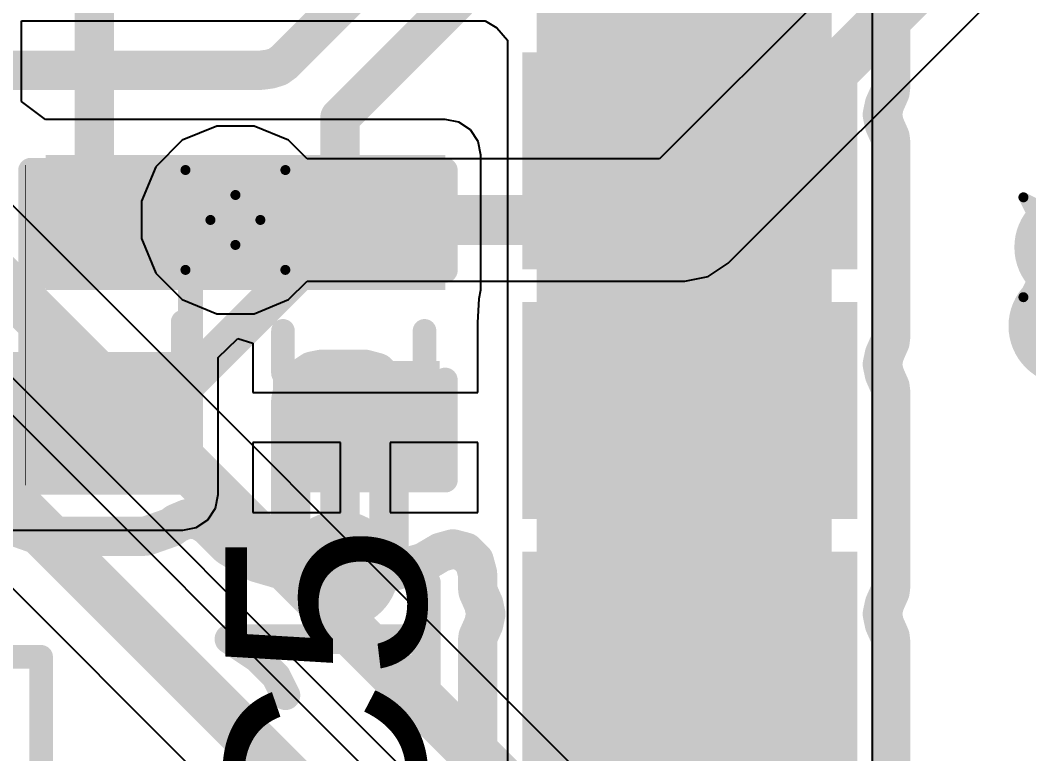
# Model space of a CAD drawing. Header units: inches. Extents: x 0 to 12.4, y -0.6 to 2.2.
# Drawn here: x 1.5709 to 1.7729, y 1.5961 to 1.743 of the extents above; entities that cross this region are included whole.
import ezdxf

# ---------------------------------------------------------------- set-up
doc = ezdxf.new("R2010")
doc.units = ezdxf.units.IN
doc.header["$MEASUREMENT"] = 0
for name, color, linetype in [('Bottom Layer', 5, 'Continuous'), ('Dimension', 6, 'Continuous'), ('Drill Drawing', 1, 'Continuous'), ('Mechanical 4', 56, 'Continuous'), ('Top Layer', 1, 'Continuous'), ('Top Overlay', 2, 'Continuous'), ('Top Paste', 8, 'Continuous'), ('Top Solder', 216, 'Continuous'), ('Via Holes', 16, 'Continuous')]:
    doc.layers.add(name, color=color, linetype=linetype)
doc.styles.add('Arial', font='', dxfattribs={"height": 0.2})
doc.styles.get('Arial').set_extended_font_data('Arial')

# ---------------------------------------------------------------- blocks, each defined once
blk = doc.blocks.new('41_SMD_UFL_M______17')
at = {"layer": 'Top Layer'}
for points in [[(-0.37401575, 0.16732285), (-0.31496065, 0.16732285), (-0.31496065, 0.13188975), (-0.37401575, 0.13188975)], [(-0.37401575, 0.11732285), (-0.31496065, 0.11732285), (-0.31496065, 0.08188975), (-0.37401575, 0.08188975)], [(-0.37401575, 0.06732285), (-0.31496065, 0.06732285), (-0.31496065, 0.03188975), (-0.37401575, 0.03188975)]]:
    blk.add_hatch(color=1, dxfattribs=at).paths.add_polyline_path(points)
at = {"layer": 'Top Paste'}
for points in [[(-0.37401575, 0.16732285), (-0.31496065, 0.16732285), (-0.31496065, 0.13188975), (-0.37401575, 0.13188975)], [(-0.37401575, 0.11732285), (-0.31496065, 0.11732285), (-0.31496065, 0.08188975), (-0.37401575, 0.08188975)], [(-0.37401575, 0.06732285), (-0.31496065, 0.06732285), (-0.31496065, 0.03188975), (-0.37401575, 0.03188975)]]:
    blk.add_hatch(color=8, dxfattribs=at).paths.add_polyline_path(points)
at = {"layer": 'Top Solder'}
for points in [[(-0.37801575, 0.17132285), (-0.31096065, 0.17132285), (-0.31096065, 0.12788975), (-0.37801575, 0.12788975)], [(-0.37801575, 0.12132285), (-0.31096065, 0.12132285), (-0.31096065, 0.07788975), (-0.37801575, 0.07788975)], [(-0.37801575, 0.07132285), (-0.31096065, 0.07132285), (-0.31096065, 0.02788975), (-0.37801575, 0.02788975)]]:
    blk.add_hatch(color=216, dxfattribs=at).paths.add_polyline_path(points)
blk = doc.blocks.new('R___0402_24')
at = {"layer": 'Top Layer'}
for points in [[(-0.0275, -0.0125), (-0.0275, 0.0125), (-0.009500000000000003, 0.0125), (-0.009499999999999996, -0.0125)], [(0.009500000000000003, -0.0125), (0.009499999999999996, 0.0125), (0.0275, 0.0125), (0.0275, -0.0125)]]:
    blk.add_hatch(color=1, dxfattribs=at).paths.add_polyline_path(points)
at = {"layer": 'Top Paste'}
for points in [[(-0.0275, -0.0125), (-0.0275, 0.0125), (-0.009500000000000003, 0.0125), (-0.009499999999999996, -0.0125)], [(0.009500000000000003, -0.0125), (0.009499999999999996, 0.0125), (0.0275, 0.0125), (0.0275, -0.0125)]]:
    blk.add_hatch(color=8, dxfattribs=at).paths.add_polyline_path(points)
at = {"layer": 'Top Solder'}
for points in [[(-0.0296654, -0.0146654), (-0.0296654, 0.0146654), (-0.007334600000000003, 0.0146654), (-0.007334599999999997, -0.0146654)], [(0.007334600000000003, -0.0146654), (0.007334599999999997, 0.0146654), (0.0296654, 0.0146654), (0.0296654, -0.0146654)]]:
    blk.add_hatch(color=216, dxfattribs=at).paths.add_polyline_path(points)
at = {"layer": 'Top Overlay'}
for points in [[(-0.031, -0.016, 0.005, 0.005, 0), (-0.031, 0.016, 0.005, 0.005, 0)], [(0.031, 0.016, 0.005, 0.005, 0), (-0.031, 0.016, 0.005, 0.005, 0)], [(0.031, -0.016, 0.005, 0.005, 0), (0.031, 0.016, 0.005, 0.005, 0)], [(0.031, -0.016, 0.005, 0.005, 0), (-0.031, -0.016, 0.005, 0.005, 0)], [(0.032, -0.017, 0.000127, 0.000127, 0), (-0.032, -0.017, 0.000127, 0.000127, 0)]]:
    blk.add_lwpolyline(points, format="xyseb", dxfattribs=at)
for points in [[(-0.03225, 0.016, 0.0025, 0.0025, 1), (-0.02975, 0.016, 0.0025, 0.0025, 1)], [(-0.03225, 0.016, 0.0025, 0.0025, 1), (-0.02975, 0.016, 0.0025, 0.0025, 1)], [(0.02975, 0.016, 0.0025, 0.0025, 1), (0.03225, 0.016, 0.0025, 0.0025, 1)], [(0.02975, 0.016, 0.0025, 0.0025, 1), (0.03225, 0.016, 0.0025, 0.0025, 1)], [(-0.03225, -0.016, 0.0025, 0.0025, 1), (-0.02975, -0.016, 0.0025, 0.0025, 1)], [(-0.03225, -0.016, 0.0025, 0.0025, 1), (-0.02975, -0.016, 0.0025, 0.0025, 1)], [(0.02975, -0.016, 0.0025, 0.0025, 1), (0.03225, -0.016, 0.0025, 0.0025, 1)], [(0.02975, -0.016, 0.0025, 0.0025, 1), (0.03225, -0.016, 0.0025, 0.0025, 1)], [(-0.0320317, -0.017, 6.35e-05, 6.35e-05, 1), (-0.0319683, -0.017, 6.35e-05, 6.35e-05, 1)], [(0.0319683, -0.017, 6.35e-05, 6.35e-05, 1), (0.0320317, -0.017, 6.35e-05, 6.35e-05, 1)]]:
    blk.add_lwpolyline(points, format="xyseb", close=True, dxfattribs=at)
blk = doc.blocks.new('C___0402_64')
at = {"layer": 'Top Layer'}
for points in [[(-0.0275, -0.0125), (-0.0275, 0.0125), (-0.009499999999999998, 0.0125), (-0.009500000000000001, -0.0125)], [(0.009499999999999998, -0.0125), (0.009500000000000001, 0.0125), (0.0275, 0.0125), (0.0275, -0.0125)]]:
    blk.add_hatch(color=1, dxfattribs=at).paths.add_polyline_path(points)
at = {"layer": 'Top Paste'}
for points in [[(-0.0275, -0.0125), (-0.0275, 0.0125), (-0.009499999999999998, 0.0125), (-0.009500000000000001, -0.0125)], [(0.009499999999999998, -0.0125), (0.009500000000000001, 0.0125), (0.0275, 0.0125), (0.0275, -0.0125)]]:
    blk.add_hatch(color=8, dxfattribs=at).paths.add_polyline_path(points)
at = {"layer": 'Top Solder'}
for points in [[(-0.0298622, -0.0148622), (-0.0298622, 0.0148622), (-0.007137799999999999, 0.0148622), (-0.007137800000000001, -0.0148622)], [(0.007137799999999999, -0.0148622), (0.007137800000000001, 0.0148622), (0.0298622, 0.0148622), (0.0298622, -0.0148622)]]:
    blk.add_hatch(color=216, dxfattribs=at).paths.add_polyline_path(points)
at = {"layer": 'Top Overlay'}
for points in [[(-0.031, 0.016, 0.005, 0.005, 0), (-0.011, 0.016, 0.005, 0.005, 0)], [(-0.031, 0.016, 0.005, 0.005, 0), (-0.031, -0.016, 0.005, 0.005, 0)], [(0.011, 0.016, 0.005, 0.005, 0), (0.031, 0.016, 0.005, 0.005, 0)], [(0.031, 0.016, 0.005, 0.005, 0), (0.031, -0.016, 0.005, 0.005, 0)], [(-0.031, -0.016, 0.005, 0.005, 0), (-0.011, -0.016, 0.005, 0.005, 0)], [(0.011, -0.016, 0.005, 0.005, 0), (0.031, -0.016, 0.005, 0.005, 0)]]:
    blk.add_lwpolyline(points, format="xyseb", dxfattribs=at)
for points in [[(-0.03225, 0.016, 0.0025, 0.0025, 1), (-0.02975, 0.016, 0.0025, 0.0025, 1)], [(-0.03225, 0.016, 0.0025, 0.0025, 1), (-0.02975, 0.016, 0.0025, 0.0025, 1)], [(-0.01225, 0.016, 0.0025, 0.0025, 1), (-0.00975, 0.016, 0.0025, 0.0025, 1)], [(0.00975, 0.016, 0.0025, 0.0025, 1), (0.01225, 0.016, 0.0025, 0.0025, 1)], [(0.02975, 0.016, 0.0025, 0.0025, 1), (0.03225, 0.016, 0.0025, 0.0025, 1)], [(0.02975, 0.016, 0.0025, 0.0025, 1), (0.03225, 0.016, 0.0025, 0.0025, 1)], [(-0.03225, -0.016, 0.0025, 0.0025, 1), (-0.02975, -0.016, 0.0025, 0.0025, 1)], [(-0.03225, -0.016, 0.0025, 0.0025, 1), (-0.02975, -0.016, 0.0025, 0.0025, 1)], [(-0.01225, -0.016, 0.0025, 0.0025, 1), (-0.00975, -0.016, 0.0025, 0.0025, 1)], [(0.00975, -0.016, 0.0025, 0.0025, 1), (0.01225, -0.016, 0.0025, 0.0025, 1)], [(0.02975, -0.016, 0.0025, 0.0025, 1), (0.03225, -0.016, 0.0025, 0.0025, 1)], [(0.02975, -0.016, 0.0025, 0.0025, 1), (0.03225, -0.016, 0.0025, 0.0025, 1)]]:
    blk.add_lwpolyline(points, format="xyseb", close=True, dxfattribs=at)

msp = doc.modelspace()

# ---------------------------------------------------------------- hatches: boundary and pattern name
at = {"layer": 'Bottom Layer'}
h = msp.add_hatch(color=5, dxfattribs=at)
edge = h.paths.add_edge_path()
edge.add_arc((1.614, 1.703), 0.011811, 0, 360)
h = msp.add_hatch(color=5, dxfattribs=at)
edge = h.paths.add_edge_path()
edge.add_arc((1.7817796, 1.6975353), 0.011811, 0, 360)
at = {"layer": 'Dimension'}
for points in [[(1.67430525, 1.76680765), (1.73336035, 1.76680765), (1.73336035, 1.73137455), (1.67430525, 1.73137455)], [(1.67430525, 1.76680765), (1.73336035, 1.76680765), (1.73336035, 1.73137455), (1.67430525, 1.73137455)], [(1.67430525, 1.76680765), (1.73336035, 1.76680765), (1.73336035, 1.73137455), (1.67430525, 1.73137455)], [(1.67430525, 1.71680765), (1.73336035, 1.71680765), (1.73336035, 1.68137455), (1.67430525, 1.68137455)], [(1.67430525, 1.71680765), (1.73336035, 1.71680765), (1.73336035, 1.68137455), (1.67430525, 1.68137455)], [(1.67430525, 1.71680765), (1.73336035, 1.71680765), (1.73336035, 1.68137455), (1.67430525, 1.68137455)], [(1.67430525, 1.66680765), (1.73336035, 1.66680765), (1.73336035, 1.63137455), (1.67430525, 1.63137455)], [(1.67430525, 1.66680765), (1.73336035, 1.66680765), (1.73336035, 1.63137455), (1.67430525, 1.63137455)], [(1.67430525, 1.66680765), (1.73336035, 1.66680765), (1.73336035, 1.63137455), (1.67430525, 1.63137455)], [(1.67430525, 1.61680765), (1.73336035, 1.61680765), (1.73336035, 1.58137455), (1.67430525, 1.58137455)], [(1.67430525, 1.61680765), (1.73336035, 1.61680765), (1.73336035, 1.58137455), (1.67430525, 1.58137455)], [(1.67430525, 1.61680765), (1.73336035, 1.61680765), (1.73336035, 1.58137455), (1.67430525, 1.58137455)]]:
    msp.add_hatch(color=6, dxfattribs=at).paths.add_polyline_path(points)
h = msp.add_hatch(color=6, dxfattribs=at)
edge = h.paths.add_edge_path()
edge.add_arc((1.7806045, 1.6817683), 0.011811, 0, 360)
h = msp.add_hatch(color=6, dxfattribs=at)
edge = h.paths.add_edge_path()
edge.add_arc((1.6349352, 1.6329494), 0.011811, 0, 360)
at = {"layer": 'Top Layer'}
for points in [[(1.576, 1.689), (1.6560078, 1.689), (1.6560078, 1.716), (1.576, 1.716)], [(1.529, 1.648), (1.6034408, 1.648), (1.6034408, 1.676551), (1.529, 1.676551)]]:
    msp.add_hatch(color=1, dxfattribs=at).paths.add_polyline_path(points)
h = msp.add_hatch(color=1, dxfattribs=at)
edge = h.paths.add_edge_path()
edge.add_arc((1.614, 1.703), 0.011811, 0, 360)
h = msp.add_hatch(color=1, dxfattribs=at)
edge = h.paths.add_edge_path()
edge.add_arc((1.7817796, 1.6975353), 0.011811, 0, 360)
at = {"layer": 'Via Holes'}
h = msp.add_hatch(color=7, dxfattribs=at)
edge = h.paths.add_edge_path()
edge.add_arc((1.614, 1.703), 0.0059055, 0, 360)

# ---------------------------------------------------------------- linework, layer by layer
at = {"layer": 'Bottom Layer'}
for p, q in [((1.7447649, 1.7610679), (1.6989321, 1.7152351)), ((1.7636515, 1.5116515), (1.5176515, 1.7576515)), ((1.7126515, 1.6943485), (1.7656515, 1.7473485)), ((1.5039321, 1.7367649), (1.7427649, 1.4979321)), ((1.6102583, 1.721811), (1.6033444, 1.7189472)), ((1.6177417, 1.721811), (1.6102583, 1.721811)), ((1.6246556, 1.7189472), (1.6177417, 1.721811)), ((1.6033444, 1.7189472), (1.5980528, 1.7136556)), ((1.6283677, 1.7152351), (1.6246556, 1.7189472)), ((1.6989321, 1.7152351), (1.6283677, 1.7152351)), ((1.5980528, 1.7136556), (1.595189, 1.7067417)), ((1.595189, 1.7067417), (1.595189, 1.6992583)), ((1.595189, 1.6992583), (1.5980528, 1.6923444)), ((1.7086822, 1.6916962), (1.7126515, 1.6943485)), ((1.5980528, 1.6923444), (1.6033444, 1.6870528)), ((1.6246556, 1.6870528), (1.6283677, 1.6907649)), ((1.6283677, 1.6907649), (1.704, 1.6907649)), ((1.704, 1.6907649), (1.7086822, 1.6916962)), ((1.7086515, 1.5245736), (1.544357, 1.6888681)), ((1.6033444, 1.6870528), (1.6102583, 1.684189)), ((1.6177417, 1.684189), (1.6246556, 1.6870528)), ((1.6102583, 1.684189), (1.6177417, 1.684189)), ((1.5306376, 1.6679815), (1.6877649, 1.5108542))]:
    msp.add_line(p, q, dxfattribs=at)
for points in [[(1.704, 1.703, 0.01, 0.01, 0), (1.757, 1.756, 0.01, 0.01, 0)], [(1.509, 1.749, 0.01, 0.01, 0), (1.755, 1.503, 0.01, 0.01, 0)], [(1.614, 1.703, 0.01, 0.01, 0), (1.704, 1.703, 0.01, 0.01, 0)], [(1.5357055, 1.6802166, 0.01, 0.01, 0), (1.7, 1.5159221, 0.01, 0.01, 0)]]:
    msp.add_lwpolyline(points, format="xyseb", dxfattribs=at)
for points in [[(1.6115, 1.703, 0.005, 0.005, 1), (1.6165, 1.703, 0.005, 0.005, 1)], [(1.7015, 1.703, 0.005, 0.005, 1), (1.7065, 1.703, 0.005, 0.005, 1)], [(1.7015, 1.703, 0.005, 0.005, 1), (1.7065, 1.703, 0.005, 0.005, 1)]]:
    msp.add_lwpolyline(points, format="xyseb", close=True, dxfattribs=at)
at = {"layer": 'Dimension'}
for points in [[(1.7451911, 1.7296082, 0.007874, 0.007874, 0), (1.7451911, 1.7685739, 0.007874, 0.007874, 0)], [(1.5857226, 1.7022407, 0.007874, 0.007874, 0), (1.5857226, 1.7520439, 0.007874, 0.007874, 0)], [(1.6237387, 1.734603, 0.007874, 0.007874, 0), (1.6413596, 1.7522239, 0.007874, 0.007874, 0)], [(1.6349352, 1.7235006, 0.007874, 0.007874, 0), (1.6585572, 1.7471226, 0.007874, 0.007874, 0)], [(1.5128879, 1.7329494, 0.007874, 0.007874, 0), (1.6185874, 1.7329494, 0.007874, 0.007874, 0)], [(1.6185874, 1.7329494, 0.007874, 0.007874, 0), (1.6192246, 1.7329911, 0.007874, 0.007874, 0)], [(1.6192246, 1.7329911, 0.007874, 0.007874, 0), (1.6194589, 1.733022, 0.007874, 0.007874, 0)], [(1.6194589, 1.733022, 0.007874, 0.007874, 0), (1.6209239, 1.7332149, 0.007874, 0.007874, 0)], [(1.6209239, 1.7332149, 0.007874, 0.007874, 0), (1.6224459, 1.7336766, 0.007874, 0.007874, 0)], [(1.6224459, 1.7336766, 0.007874, 0.007874, 0), (1.6237387, 1.734603, 0.007874, 0.007874, 0)], [(1.7450763, 1.728619, 0.007874, 0.007874, 0), (1.7451911, 1.7296082, 0.007874, 0.007874, 0)], [(1.7439478, 1.726063, 0.007874, 0.007874, 0), (1.7450763, 1.728619, 0.007874, 0.007874, 0)], [(1.7435318, 1.7240912, 0.007874, 0.007874, 0), (1.7439478, 1.726063, 0.007874, 0.007874, 0)], [(1.6349352, 1.7010596, 0.007874, 0.007874, 0), (1.6349352, 1.7235006, 0.007874, 0.007874, 0)], [(1.7435318, 1.7240912, 0.007874, 0.007874, 0), (1.7439478, 1.7221192, 0.007874, 0.007874, 0)], [(1.7439478, 1.7221192, 0.007874, 0.007874, 0), (1.7440432, 1.7219031, 0.007874, 0.007874, 0)], [(1.7440432, 1.7219031, 0.007874, 0.007874, 0), (1.7450763, 1.7195632, 0.007874, 0.007874, 0)], [(1.7450763, 1.7195632, 0.007874, 0.007874, 0), (1.7451911, 1.7185739, 0.007874, 0.007874, 0)], [(1.7451911, 1.6796082, 0.007874, 0.007874, 0), (1.7451911, 1.7185739, 0.007874, 0.007874, 0)], [(1.5959588, 1.6620832, 0.007874, 0.007874, 0), (1.6349352, 1.7010596, 0.007874, 0.007874, 0)], [(1.7439478, 1.676063, 0.007874, 0.007874, 0), (1.7450763, 1.678619, 0.007874, 0.007874, 0)], [(1.7450763, 1.678619, 0.007874, 0.007874, 0), (1.7451911, 1.6796082, 0.007874, 0.007874, 0)], [(1.7435318, 1.6740912, 0.007874, 0.007874, 0), (1.7439478, 1.676063, 0.007874, 0.007874, 0)], [(1.6278515, 1.671677, 0.007874, 0.007874, 0), (1.6294352, 1.6727352, 0.007874, 0.007874, 0)], [(1.6294352, 1.6727352, 0.007874, 0.007874, 0), (1.6313035, 1.6731069, 0.007874, 0.007874, 0)], [(1.6313035, 1.6731069, 0.007874, 0.007874, 0), (1.6398958, 1.6731069, 0.007874, 0.007874, 0)], [(1.6398958, 1.6731069, 0.007874, 0.007874, 0), (1.6423368, 1.6724528, 0.007874, 0.007874, 0)], [(1.6423368, 1.6724528, 0.007874, 0.007874, 0), (1.6441237, 1.6706659, 0.007874, 0.007874, 0)], [(1.7435318, 1.6740912, 0.007874, 0.007874, 0), (1.7439478, 1.6721192, 0.007874, 0.007874, 0)], [(1.6254643, 1.6687643, 0.007874, 0.007874, 0), (1.6265226, 1.6703481, 0.007874, 0.007874, 0)], [(1.6265226, 1.6703481, 0.007874, 0.007874, 0), (1.6278515, 1.671677, 0.007874, 0.007874, 0)], [(1.6441237, 1.6706659, 0.007874, 0.007874, 0), (1.6447777, 1.668225, 0.007874, 0.007874, 0)], [(1.7439478, 1.6721192, 0.007874, 0.007874, 0), (1.7450763, 1.6695632, 0.007874, 0.007874, 0)], [(1.6250927, 1.6668961, 0.007874, 0.007874, 0), (1.6254643, 1.6687643, 0.007874, 0.007874, 0)], [(1.7450763, 1.6695632, 0.007874, 0.007874, 0), (1.7451911, 1.6685739, 0.007874, 0.007874, 0)], [(1.7451911, 1.6296082, 0.007874, 0.007874, 0), (1.7451911, 1.6685739, 0.007874, 0.007874, 0)], [(1.6250927, 1.6332785, 0.007874, 0.007874, 0), (1.6250927, 1.6668961, 0.007874, 0.007874, 0)], [(1.6447777, 1.6332786, 0.007874, 0.007874, 0), (1.6447777, 1.668225, 0.007874, 0.007874, 0)], [(1.6349352, 1.6329494, 0.007874, 0.007874, 0), (1.6349352, 1.6632643, 0.007874, 0.007874, 0)], [(1.5857226, 1.6620832, 0.007874, 0.007874, 0), (1.5959588, 1.6620832, 0.007874, 0.007874, 0)], [(1.5661784, 1.6445075, 0.007874, 0.007874, 0), (1.570337, 1.6414383, 0.007874, 0.007874, 0)], [(1.6011082, 1.6414383, 0.007874, 0.007874, 0), (1.6022241, 1.6422619, 0.007874, 0.007874, 0)], [(1.6022241, 1.6422619, 0.007874, 0.007874, 0), (1.6043352, 1.6431519, 0.007874, 0.007874, 0)], [(1.6043352, 1.6431519, 0.007874, 0.007874, 0), (1.60662, 1.6429807, 0.007874, 0.007874, 0)], [(1.60662, 1.6429807, 0.007874, 0.007874, 0), (1.6085751, 1.641786, 0.007874, 0.007874, 0)], [(1.570337, 1.6414383, 0.007874, 0.007874, 0), (1.5752155, 1.6397312, 0.007874, 0.007874, 0)], [(1.5962296, 1.6397312, 0.007874, 0.007874, 0), (1.6011082, 1.6414383, 0.007874, 0.007874, 0)], [(1.6085751, 1.641786, 0.007874, 0.007874, 0), (1.6124589, 1.6379021, 0.007874, 0.007874, 0)], [(1.5752155, 1.6397312, 0.007874, 0.007874, 0), (1.5763739, 1.6396226, 0.007874, 0.007874, 0)], [(1.5763739, 1.6396226, 0.007874, 0.007874, 0), (1.5950713, 1.6396226, 0.007874, 0.007874, 0)], [(1.5950713, 1.6396226, 0.007874, 0.007874, 0), (1.5962296, 1.6397312, 0.007874, 0.007874, 0)], [(1.6124589, 1.6379021, 0.007874, 0.007874, 0), (1.6129407, 1.6375285, 0.007874, 0.007874, 0)], [(1.6129407, 1.6375285, 0.007874, 0.007874, 0), (1.6178915, 1.6346006, 0.007874, 0.007874, 0)], [(1.6519787, 1.6346005, 0.007874, 0.007874, 0), (1.6551076, 1.6364509, 0.007874, 0.007874, 0)], [(1.6551076, 1.6364509, 0.007874, 0.007874, 0), (1.6575543, 1.6371306, 0.007874, 0.007874, 0)], [(1.6575543, 1.6371306, 0.007874, 0.007874, 0), (1.6600114, 1.6364894, 0.007874, 0.007874, 0)], [(1.6600114, 1.6364894, 0.007874, 0.007874, 0), (1.6618141, 1.6347009, 0.007874, 0.007874, 0)], [(1.6178915, 1.6346006, 0.007874, 0.007874, 0), (1.6184508, 1.6343585, 0.007874, 0.007874, 0)], [(1.6184508, 1.6343585, 0.007874, 0.007874, 0), (1.6240296, 1.6327377, 0.007874, 0.007874, 0)], [(1.6458409, 1.6327378, 0.007874, 0.007874, 0), (1.6514195, 1.6343585, 0.007874, 0.007874, 0)], [(1.6514195, 1.6343585, 0.007874, 0.007874, 0), (1.6519787, 1.6346005, 0.007874, 0.007874, 0)], [(1.6618141, 1.6347009, 0.007874, 0.007874, 0), (1.6624746, 1.6322489, 0.007874, 0.007874, 0)], [(1.6240296, 1.6327377, 0.007874, 0.007874, 0), (1.6244464, 1.6326616, 0.007874, 0.007874, 0)], [(1.6244464, 1.6326616, 0.007874, 0.007874, 0), (1.6249467, 1.6327611, 0.007874, 0.007874, 0)], [(1.6249467, 1.6327611, 0.007874, 0.007874, 0), (1.6250927, 1.6332785, 0.007874, 0.007874, 0)], [(1.6447777, 1.6332786, 0.007874, 0.007874, 0), (1.6449236, 1.6327611, 0.007874, 0.007874, 0)], [(1.6449236, 1.6327611, 0.007874, 0.007874, 0), (1.6454239, 1.6326616, 0.007874, 0.007874, 0)], [(1.6454239, 1.6326616, 0.007874, 0.007874, 0), (1.6458409, 1.6327378, 0.007874, 0.007874, 0)], [(1.6624746, 1.6297492, 0.007874, 0.007874, 0), (1.6624746, 1.6322489, 0.007874, 0.007874, 0)], [(1.6624746, 1.6297485, 0.007874, 0.007874, 0), (1.6624746, 1.6297492, 0.007874, 0.007874, 0)], [(1.6624746, 1.6296083, 0.007874, 0.007874, 0), (1.6624746, 1.6297485, 0.007874, 0.007874, 0)], [(1.6624746, 1.6296083, 0.007874, 0.007874, 0), (1.6624908, 1.6294686, 0.007874, 0.007874, 0)], [(1.6624908, 1.6294682, 0.007874, 0.007874, 0), (1.6624908, 1.6294686, 0.007874, 0.007874, 0)], [(1.6624908, 1.6294682, 0.007874, 0.007874, 0), (1.6625136, 1.6292717, 0.007874, 0.007874, 0)], [(1.6625136, 1.6292717, 0.007874, 0.007874, 0), (1.6625893, 1.628619, 0.007874, 0.007874, 0)], [(1.6625893, 1.628619, 0.007874, 0.007874, 0), (1.6627376, 1.6282831, 0.007874, 0.007874, 0)], [(1.6627376, 1.6282831, 0.007874, 0.007874, 0), (1.6627377, 1.6282829, 0.007874, 0.007874, 0)], [(1.6627377, 1.6282829, 0.007874, 0.007874, 0), (1.6637179, 1.626063, 0.007874, 0.007874, 0)], [(1.7439478, 1.626063, 0.007874, 0.007874, 0), (1.7450763, 1.628619, 0.007874, 0.007874, 0)], [(1.7450763, 1.628619, 0.007874, 0.007874, 0), (1.7451911, 1.6296082, 0.007874, 0.007874, 0)], [(1.6637179, 1.626063, 0.007874, 0.007874, 0), (1.6641339, 1.6240912, 0.007874, 0.007874, 0)], [(1.7435318, 1.6240912, 0.007874, 0.007874, 0), (1.7439478, 1.626063, 0.007874, 0.007874, 0)], [(1.6637179, 1.6221193, 0.007874, 0.007874, 0), (1.6641339, 1.6240912, 0.007874, 0.007874, 0)], [(1.7435318, 1.6240912, 0.007874, 0.007874, 0), (1.7439478, 1.6221192, 0.007874, 0.007874, 0)], [(1.6627376, 1.6198992, 0.007874, 0.007874, 0), (1.6637179, 1.6221193, 0.007874, 0.007874, 0)], [(1.7439478, 1.6221192, 0.007874, 0.007874, 0), (1.744425, 1.6210385, 0.007874, 0.007874, 0)], [(1.6625893, 1.6195632, 0.007874, 0.007874, 0), (1.6627375, 1.6198989, 0.007874, 0.007874, 0)], [(1.6627375, 1.6198989, 0.007874, 0.007874, 0), (1.6627376, 1.6198992, 0.007874, 0.007874, 0)], [(1.744425, 1.6210385, 0.007874, 0.007874, 0), (1.7450763, 1.6195632, 0.007874, 0.007874, 0)], [(1.6624746, 1.618574, 0.007874, 0.007874, 0), (1.6624907, 1.6187132, 0.007874, 0.007874, 0)], [(1.6624746, 1.6184333, 0.007874, 0.007874, 0), (1.6624746, 1.618574, 0.007874, 0.007874, 0)], [(1.6624746, 1.5797492, 0.007874, 0.007874, 0), (1.6624746, 1.6184333, 0.007874, 0.007874, 0)], [(1.6624907, 1.6187137, 0.007874, 0.007874, 0), (1.662547, 1.6191985, 0.007874, 0.007874, 0)], [(1.6624907, 1.6187132, 0.007874, 0.007874, 0), (1.6624907, 1.6187137, 0.007874, 0.007874, 0)], [(1.662547, 1.6191985, 0.007874, 0.007874, 0), (1.6625893, 1.6195632, 0.007874, 0.007874, 0)], [(1.7450763, 1.6195632, 0.007874, 0.007874, 0), (1.7451911, 1.6185739, 0.007874, 0.007874, 0)], [(1.7451911, 1.5796082, 0.007874, 0.007874, 0), (1.7451911, 1.6185739, 0.007874, 0.007874, 0)]]:
    msp.add_lwpolyline(points, format="xyseb", dxfattribs=at)
for points in [[(1.6166189, 1.7329494, 0.003937, 0.003937, 1), (1.6205559, 1.7329494, 0.003937, 0.003937, 1)], [(1.6166189, 1.7329494, 0.003937, 0.003937, 1), (1.6205559, 1.7329494, 0.003937, 0.003937, 1)], [(1.6172561, 1.7329911, 0.003937, 0.003937, 1), (1.6211931, 1.7329911, 0.003937, 0.003937, 1)], [(1.6172561, 1.7329911, 0.003937, 0.003937, 1), (1.6211931, 1.7329911, 0.003937, 0.003937, 1)], [(1.6174904, 1.733022, 0.003937, 0.003937, 1), (1.6214274, 1.733022, 0.003937, 0.003937, 1)], [(1.6174904, 1.733022, 0.003937, 0.003937, 1), (1.6214274, 1.733022, 0.003937, 0.003937, 1)], [(1.6189554, 1.7332149, 0.003937, 0.003937, 1), (1.6228924, 1.7332149, 0.003937, 0.003937, 1)], [(1.6189554, 1.7332149, 0.003937, 0.003937, 1), (1.6228924, 1.7332149, 0.003937, 0.003937, 1)], [(1.6204774, 1.7336766, 0.003937, 0.003937, 1), (1.6244144, 1.7336766, 0.003937, 0.003937, 1)], [(1.6204774, 1.7336766, 0.003937, 0.003937, 1), (1.6244144, 1.7336766, 0.003937, 0.003937, 1)], [(1.6217702, 1.734603, 0.003937, 0.003937, 1), (1.6257072, 1.734603, 0.003937, 0.003937, 1)], [(1.6217702, 1.734603, 0.003937, 0.003937, 1), (1.6257072, 1.734603, 0.003937, 0.003937, 1)], [(1.7432226, 1.7296082, 0.003937, 0.003937, 1), (1.7471596, 1.7296082, 0.003937, 0.003937, 1)], [(1.7432226, 1.7296082, 0.003937, 0.003937, 1), (1.7471596, 1.7296082, 0.003937, 0.003937, 1)], [(1.7431078, 1.728619, 0.003937, 0.003937, 1), (1.7470448, 1.728619, 0.003937, 0.003937, 1)], [(1.7431078, 1.728619, 0.003937, 0.003937, 1), (1.7470448, 1.728619, 0.003937, 0.003937, 1)], [(1.7419793, 1.726063, 0.003937, 0.003937, 1), (1.7459163, 1.726063, 0.003937, 0.003937, 1)], [(1.7419793, 1.726063, 0.003937, 0.003937, 1), (1.7459163, 1.726063, 0.003937, 0.003937, 1)], [(1.6329667, 1.7235006, 0.003937, 0.003937, 1), (1.6369037, 1.7235006, 0.003937, 0.003937, 1)], [(1.6329667, 1.7235006, 0.003937, 0.003937, 1), (1.6369037, 1.7235006, 0.003937, 0.003937, 1)], [(1.7415633, 1.7240912, 0.003937, 0.003937, 1), (1.7455003, 1.7240912, 0.003937, 0.003937, 1)], [(1.7415633, 1.7240912, 0.003937, 0.003937, 1), (1.7455003, 1.7240912, 0.003937, 0.003937, 1)], [(1.7419793, 1.7221192, 0.003937, 0.003937, 1), (1.7459163, 1.7221192, 0.003937, 0.003937, 1)], [(1.7419793, 1.7221192, 0.003937, 0.003937, 1), (1.7459163, 1.7221192, 0.003937, 0.003937, 1)], [(1.7420747, 1.7219031, 0.003937, 0.003937, 1), (1.7460117, 1.7219031, 0.003937, 0.003937, 1)], [(1.7420747, 1.7219031, 0.003937, 0.003937, 1), (1.7460117, 1.7219031, 0.003937, 0.003937, 1)], [(1.7431078, 1.7195632, 0.003937, 0.003937, 1), (1.7470448, 1.7195632, 0.003937, 0.003937, 1)], [(1.7431078, 1.7195632, 0.003937, 0.003937, 1), (1.7470448, 1.7195632, 0.003937, 0.003937, 1)], [(1.7432226, 1.7185739, 0.003937, 0.003937, 1), (1.7471596, 1.7185739, 0.003937, 0.003937, 1)], [(1.7432226, 1.7185739, 0.003937, 0.003937, 1), (1.7471596, 1.7185739, 0.003937, 0.003937, 1)], [(1.5837541, 1.7022407, 0.003937, 0.003937, 1), (1.5876911, 1.7022407, 0.003937, 0.003937, 1)], [(1.6329667, 1.7010596, 0.003937, 0.003937, 1), (1.6369037, 1.7010596, 0.003937, 0.003937, 1)], [(1.6329667, 1.7010596, 0.003937, 0.003937, 1), (1.6369037, 1.7010596, 0.003937, 0.003937, 1)], [(1.7431078, 1.678619, 0.003937, 0.003937, 1), (1.7470448, 1.678619, 0.003937, 0.003937, 1)], [(1.7431078, 1.678619, 0.003937, 0.003937, 1), (1.7470448, 1.678619, 0.003937, 0.003937, 1)], [(1.7432226, 1.6796082, 0.003937, 0.003937, 1), (1.7471596, 1.6796082, 0.003937, 0.003937, 1)], [(1.7432226, 1.6796082, 0.003937, 0.003937, 1), (1.7471596, 1.6796082, 0.003937, 0.003937, 1)], [(1.7419793, 1.676063, 0.003937, 0.003937, 1), (1.7459163, 1.676063, 0.003937, 0.003937, 1)], [(1.7419793, 1.676063, 0.003937, 0.003937, 1), (1.7459163, 1.676063, 0.003937, 0.003937, 1)], [(1.6274667, 1.6727352, 0.003937, 0.003937, 1), (1.6314037, 1.6727352, 0.003937, 0.003937, 1)], [(1.6274667, 1.6727352, 0.003937, 0.003937, 1), (1.6314037, 1.6727352, 0.003937, 0.003937, 1)], [(1.629335, 1.6731069, 0.003937, 0.003937, 1), (1.633272, 1.6731069, 0.003937, 0.003937, 1)], [(1.629335, 1.6731069, 0.003937, 0.003937, 1), (1.633272, 1.6731069, 0.003937, 0.003937, 1)], [(1.6379273, 1.6731069, 0.003937, 0.003937, 1), (1.6418643, 1.6731069, 0.003937, 0.003937, 1)], [(1.6379273, 1.6731069, 0.003937, 0.003937, 1), (1.6418643, 1.6731069, 0.003937, 0.003937, 1)], [(1.6403683, 1.6724528, 0.003937, 0.003937, 1), (1.6443053, 1.6724528, 0.003937, 0.003937, 1)], [(1.6403683, 1.6724528, 0.003937, 0.003937, 1), (1.6443053, 1.6724528, 0.003937, 0.003937, 1)], [(1.7415633, 1.6740912, 0.003937, 0.003937, 1), (1.7455003, 1.6740912, 0.003937, 0.003937, 1)], [(1.7415633, 1.6740912, 0.003937, 0.003937, 1), (1.7455003, 1.6740912, 0.003937, 0.003937, 1)], [(1.6245541, 1.6703481, 0.003937, 0.003937, 1), (1.6284911, 1.6703481, 0.003937, 0.003937, 1)], [(1.6245541, 1.6703481, 0.003937, 0.003937, 1), (1.6284911, 1.6703481, 0.003937, 0.003937, 1)], [(1.625883, 1.671677, 0.003937, 0.003937, 1), (1.62982, 1.671677, 0.003937, 0.003937, 1)], [(1.625883, 1.671677, 0.003937, 0.003937, 1), (1.62982, 1.671677, 0.003937, 0.003937, 1)], [(1.6421552, 1.6706659, 0.003937, 0.003937, 1), (1.6460922, 1.6706659, 0.003937, 0.003937, 1)], [(1.6421552, 1.6706659, 0.003937, 0.003937, 1), (1.6460922, 1.6706659, 0.003937, 0.003937, 1)], [(1.7419793, 1.6721192, 0.003937, 0.003937, 1), (1.7459163, 1.6721192, 0.003937, 0.003937, 1)], [(1.7419793, 1.6721192, 0.003937, 0.003937, 1), (1.7459163, 1.6721192, 0.003937, 0.003937, 1)], [(1.6234958, 1.6687643, 0.003937, 0.003937, 1), (1.6274328, 1.6687643, 0.003937, 0.003937, 1)], [(1.6234958, 1.6687643, 0.003937, 0.003937, 1), (1.6274328, 1.6687643, 0.003937, 0.003937, 1)], [(1.7431078, 1.6695632, 0.003937, 0.003937, 1), (1.7470448, 1.6695632, 0.003937, 0.003937, 1)], [(1.7431078, 1.6695632, 0.003937, 0.003937, 1), (1.7470448, 1.6695632, 0.003937, 0.003937, 1)], [(1.7432226, 1.6685739, 0.003937, 0.003937, 1), (1.7471596, 1.6685739, 0.003937, 0.003937, 1)], [(1.7432226, 1.6685739, 0.003937, 0.003937, 1), (1.7471596, 1.6685739, 0.003937, 0.003937, 1)], [(1.6231242, 1.6668961, 0.003937, 0.003937, 1), (1.6270612, 1.6668961, 0.003937, 0.003937, 1)], [(1.6231242, 1.6668961, 0.003937, 0.003937, 1), (1.6270612, 1.6668961, 0.003937, 0.003937, 1)], [(1.6428092, 1.668225, 0.003937, 0.003937, 1), (1.6467462, 1.668225, 0.003937, 0.003937, 1)], [(1.6428092, 1.668225, 0.003937, 0.003937, 1), (1.6467462, 1.668225, 0.003937, 0.003937, 1)], [(1.6329667, 1.6632643, 0.003937, 0.003937, 1), (1.6369037, 1.6632643, 0.003937, 0.003937, 1)], [(1.5837541, 1.6620832, 0.003937, 0.003937, 1), (1.5876911, 1.6620832, 0.003937, 0.003937, 1)], [(1.5939903, 1.6620832, 0.003937, 0.003937, 1), (1.5979273, 1.6620832, 0.003937, 0.003937, 1)], [(1.5939903, 1.6620832, 0.003937, 0.003937, 1), (1.5979273, 1.6620832, 0.003937, 0.003937, 1)], [(1.6002556, 1.6422619, 0.003937, 0.003937, 1), (1.6041926, 1.6422619, 0.003937, 0.003937, 1)], [(1.6002556, 1.6422619, 0.003937, 0.003937, 1), (1.6041926, 1.6422619, 0.003937, 0.003937, 1)], [(1.6023667, 1.6431519, 0.003937, 0.003937, 1), (1.6063037, 1.6431519, 0.003937, 0.003937, 1)], [(1.6023667, 1.6431519, 0.003937, 0.003937, 1), (1.6063037, 1.6431519, 0.003937, 0.003937, 1)], [(1.6046515, 1.6429807, 0.003937, 0.003937, 1), (1.6085885, 1.6429807, 0.003937, 0.003937, 1)], [(1.6046515, 1.6429807, 0.003937, 0.003937, 1), (1.6085885, 1.6429807, 0.003937, 0.003937, 1)], [(1.5683685, 1.6414383, 0.003937, 0.003937, 1), (1.5723055, 1.6414383, 0.003937, 0.003937, 1)], [(1.5683685, 1.6414383, 0.003937, 0.003937, 1), (1.5723055, 1.6414383, 0.003937, 0.003937, 1)], [(1.5991397, 1.6414383, 0.003937, 0.003937, 1), (1.6030767, 1.6414383, 0.003937, 0.003937, 1)], [(1.5991397, 1.6414383, 0.003937, 0.003937, 1), (1.6030767, 1.6414383, 0.003937, 0.003937, 1)], [(1.6066066, 1.641786, 0.003937, 0.003937, 1), (1.6105436, 1.641786, 0.003937, 0.003937, 1)], [(1.6066066, 1.641786, 0.003937, 0.003937, 1), (1.6105436, 1.641786, 0.003937, 0.003937, 1)], [(1.573247, 1.6397312, 0.003937, 0.003937, 1), (1.577184, 1.6397312, 0.003937, 0.003937, 1)], [(1.573247, 1.6397312, 0.003937, 0.003937, 1), (1.577184, 1.6397312, 0.003937, 0.003937, 1)], [(1.5744054, 1.6396226, 0.003937, 0.003937, 1), (1.5783424, 1.6396226, 0.003937, 0.003937, 1)], [(1.5744054, 1.6396226, 0.003937, 0.003937, 1), (1.5783424, 1.6396226, 0.003937, 0.003937, 1)], [(1.5931028, 1.6396226, 0.003937, 0.003937, 1), (1.5970398, 1.6396226, 0.003937, 0.003937, 1)], [(1.5931028, 1.6396226, 0.003937, 0.003937, 1), (1.5970398, 1.6396226, 0.003937, 0.003937, 1)], [(1.5942611, 1.6397312, 0.003937, 0.003937, 1), (1.5981981, 1.6397312, 0.003937, 0.003937, 1)], [(1.5942611, 1.6397312, 0.003937, 0.003937, 1), (1.5981981, 1.6397312, 0.003937, 0.003937, 1)], [(1.6104904, 1.6379021, 0.003937, 0.003937, 1), (1.6144274, 1.6379021, 0.003937, 0.003937, 1)], [(1.6104904, 1.6379021, 0.003937, 0.003937, 1), (1.6144274, 1.6379021, 0.003937, 0.003937, 1)], [(1.6109722, 1.6375285, 0.003937, 0.003937, 1), (1.6149092, 1.6375285, 0.003937, 0.003937, 1)], [(1.6109722, 1.6375285, 0.003937, 0.003937, 1), (1.6149092, 1.6375285, 0.003937, 0.003937, 1)], [(1.6531391, 1.6364509, 0.003937, 0.003937, 1), (1.6570761, 1.6364509, 0.003937, 0.003937, 1)], [(1.6531391, 1.6364509, 0.003937, 0.003937, 1), (1.6570761, 1.6364509, 0.003937, 0.003937, 1)], [(1.6555858, 1.6371306, 0.003937, 0.003937, 1), (1.6595228, 1.6371306, 0.003937, 0.003937, 1)], [(1.6555858, 1.6371306, 0.003937, 0.003937, 1), (1.6595228, 1.6371306, 0.003937, 0.003937, 1)], [(1.6580429, 1.6364894, 0.003937, 0.003937, 1), (1.6619799, 1.6364894, 0.003937, 0.003937, 1)], [(1.6580429, 1.6364894, 0.003937, 0.003937, 1), (1.6619799, 1.6364894, 0.003937, 0.003937, 1)], [(1.615923, 1.6346006, 0.003937, 0.003937, 1), (1.61986, 1.6346006, 0.003937, 0.003937, 1)], [(1.615923, 1.6346006, 0.003937, 0.003937, 1), (1.61986, 1.6346006, 0.003937, 0.003937, 1)], [(1.6164823, 1.6343585, 0.003937, 0.003937, 1), (1.6204193, 1.6343585, 0.003937, 0.003937, 1)], [(1.6164823, 1.6343585, 0.003937, 0.003937, 1), (1.6204193, 1.6343585, 0.003937, 0.003937, 1)], [(1.649451, 1.6343585, 0.003937, 0.003937, 1), (1.653388, 1.6343585, 0.003937, 0.003937, 1)], [(1.649451, 1.6343585, 0.003937, 0.003937, 1), (1.653388, 1.6343585, 0.003937, 0.003937, 1)], [(1.6500102, 1.6346005, 0.003937, 0.003937, 1), (1.6539472, 1.6346005, 0.003937, 0.003937, 1)], [(1.6500102, 1.6346005, 0.003937, 0.003937, 1), (1.6539472, 1.6346005, 0.003937, 0.003937, 1)], [(1.6598456, 1.6347009, 0.003937, 0.003937, 1), (1.6637826, 1.6347009, 0.003937, 0.003937, 1)], [(1.6598456, 1.6347009, 0.003937, 0.003937, 1), (1.6637826, 1.6347009, 0.003937, 0.003937, 1)], [(1.6220611, 1.6327377, 0.003937, 0.003937, 1), (1.6259981, 1.6327377, 0.003937, 0.003937, 1)], [(1.6220611, 1.6327377, 0.003937, 0.003937, 1), (1.6259981, 1.6327377, 0.003937, 0.003937, 1)], [(1.6224779, 1.6326616, 0.003937, 0.003937, 1), (1.6264149, 1.6326616, 0.003937, 0.003937, 1)], [(1.6224779, 1.6326616, 0.003937, 0.003937, 1), (1.6264149, 1.6326616, 0.003937, 0.003937, 1)], [(1.6229782, 1.6327611, 0.003937, 0.003937, 1), (1.6269152, 1.6327611, 0.003937, 0.003937, 1)], [(1.6229782, 1.6327611, 0.003937, 0.003937, 1), (1.6269152, 1.6327611, 0.003937, 0.003937, 1)], [(1.6231242, 1.6332785, 0.003937, 0.003937, 1), (1.6270612, 1.6332785, 0.003937, 0.003937, 1)], [(1.6231242, 1.6332785, 0.003937, 0.003937, 1), (1.6270612, 1.6332785, 0.003937, 0.003937, 1)], [(1.6329667, 1.6329494, 0.003937, 0.003937, 1), (1.6369037, 1.6329494, 0.003937, 0.003937, 1)], [(1.6428092, 1.6332786, 0.003937, 0.003937, 1), (1.6467462, 1.6332786, 0.003937, 0.003937, 1)], [(1.6428092, 1.6332786, 0.003937, 0.003937, 1), (1.6467462, 1.6332786, 0.003937, 0.003937, 1)], [(1.6429551, 1.6327611, 0.003937, 0.003937, 1), (1.6468921, 1.6327611, 0.003937, 0.003937, 1)], [(1.6429551, 1.6327611, 0.003937, 0.003937, 1), (1.6468921, 1.6327611, 0.003937, 0.003937, 1)], [(1.6434554, 1.6326616, 0.003937, 0.003937, 1), (1.6473924, 1.6326616, 0.003937, 0.003937, 1)], [(1.6434554, 1.6326616, 0.003937, 0.003937, 1), (1.6473924, 1.6326616, 0.003937, 0.003937, 1)], [(1.6438724, 1.6327378, 0.003937, 0.003937, 1), (1.6478094, 1.6327378, 0.003937, 0.003937, 1)], [(1.6438724, 1.6327378, 0.003937, 0.003937, 1), (1.6478094, 1.6327378, 0.003937, 0.003937, 1)], [(1.6605061, 1.6322489, 0.003937, 0.003937, 1), (1.6644431, 1.6322489, 0.003937, 0.003937, 1)], [(1.6605061, 1.6322489, 0.003937, 0.003937, 1), (1.6644431, 1.6322489, 0.003937, 0.003937, 1)], [(1.6605061, 1.6297492, 0.003937, 0.003937, 1), (1.6644431, 1.6297492, 0.003937, 0.003937, 1)], [(1.6605061, 1.6297492, 0.003937, 0.003937, 1), (1.6644431, 1.6297492, 0.003937, 0.003937, 1)], [(1.6605061, 1.6297485, 0.003937, 0.003937, 1), (1.6644431, 1.6297485, 0.003937, 0.003937, 1)], [(1.6605061, 1.6297485, 0.003937, 0.003937, 1), (1.6644431, 1.6297485, 0.003937, 0.003937, 1)], [(1.6605061, 1.6296083, 0.003937, 0.003937, 1), (1.6644431, 1.6296083, 0.003937, 0.003937, 1)], [(1.6605061, 1.6296083, 0.003937, 0.003937, 1), (1.6644431, 1.6296083, 0.003937, 0.003937, 1)], [(1.6605223, 1.6294686, 0.003937, 0.003937, 1), (1.6644593, 1.6294686, 0.003937, 0.003937, 1)], [(1.6605223, 1.6294686, 0.003937, 0.003937, 1), (1.6644593, 1.6294686, 0.003937, 0.003937, 1)], [(1.6605223, 1.6294682, 0.003937, 0.003937, 1), (1.6644593, 1.6294682, 0.003937, 0.003937, 1)], [(1.6605223, 1.6294682, 0.003937, 0.003937, 1), (1.6644593, 1.6294682, 0.003937, 0.003937, 1)], [(1.6605451, 1.6292717, 0.003937, 0.003937, 1), (1.6644821, 1.6292717, 0.003937, 0.003937, 1)], [(1.6605451, 1.6292717, 0.003937, 0.003937, 1), (1.6644821, 1.6292717, 0.003937, 0.003937, 1)], [(1.6606208, 1.628619, 0.003937, 0.003937, 1), (1.6645578, 1.628619, 0.003937, 0.003937, 1)], [(1.6606208, 1.628619, 0.003937, 0.003937, 1), (1.6645578, 1.628619, 0.003937, 0.003937, 1)], [(1.6607691, 1.6282831, 0.003937, 0.003937, 1), (1.6647061, 1.6282831, 0.003937, 0.003937, 1)], [(1.6607691, 1.6282831, 0.003937, 0.003937, 1), (1.6647061, 1.6282831, 0.003937, 0.003937, 1)], [(1.6607692, 1.6282829, 0.003937, 0.003937, 1), (1.6647062, 1.6282829, 0.003937, 0.003937, 1)], [(1.6607692, 1.6282829, 0.003937, 0.003937, 1), (1.6647062, 1.6282829, 0.003937, 0.003937, 1)], [(1.7431078, 1.628619, 0.003937, 0.003937, 1), (1.7470448, 1.628619, 0.003937, 0.003937, 1)], [(1.7431078, 1.628619, 0.003937, 0.003937, 1), (1.7470448, 1.628619, 0.003937, 0.003937, 1)], [(1.7432226, 1.6296082, 0.003937, 0.003937, 1), (1.7471596, 1.6296082, 0.003937, 0.003937, 1)], [(1.7432226, 1.6296082, 0.003937, 0.003937, 1), (1.7471596, 1.6296082, 0.003937, 0.003937, 1)], [(1.6617494, 1.626063, 0.003937, 0.003937, 1), (1.6656864, 1.626063, 0.003937, 0.003937, 1)], [(1.6617494, 1.626063, 0.003937, 0.003937, 1), (1.6656864, 1.626063, 0.003937, 0.003937, 1)], [(1.7419793, 1.626063, 0.003937, 0.003937, 1), (1.7459163, 1.626063, 0.003937, 0.003937, 1)], [(1.7419793, 1.626063, 0.003937, 0.003937, 1), (1.7459163, 1.626063, 0.003937, 0.003937, 1)], [(1.6621654, 1.6240912, 0.003937, 0.003937, 1), (1.6661024, 1.6240912, 0.003937, 0.003937, 1)], [(1.6621654, 1.6240912, 0.003937, 0.003937, 1), (1.6661024, 1.6240912, 0.003937, 0.003937, 1)], [(1.7415633, 1.6240912, 0.003937, 0.003937, 1), (1.7455003, 1.6240912, 0.003937, 0.003937, 1)], [(1.7415633, 1.6240912, 0.003937, 0.003937, 1), (1.7455003, 1.6240912, 0.003937, 0.003937, 1)], [(1.6617494, 1.6221193, 0.003937, 0.003937, 1), (1.6656864, 1.6221193, 0.003937, 0.003937, 1)], [(1.6617494, 1.6221193, 0.003937, 0.003937, 1), (1.6656864, 1.6221193, 0.003937, 0.003937, 1)], [(1.7419793, 1.6221192, 0.003937, 0.003937, 1), (1.7459163, 1.6221192, 0.003937, 0.003937, 1)], [(1.7419793, 1.6221192, 0.003937, 0.003937, 1), (1.7459163, 1.6221192, 0.003937, 0.003937, 1)], [(1.660769, 1.6198989, 0.003937, 0.003937, 1), (1.664706, 1.6198989, 0.003937, 0.003937, 1)], [(1.660769, 1.6198989, 0.003937, 0.003937, 1), (1.664706, 1.6198989, 0.003937, 0.003937, 1)], [(1.6607691, 1.6198992, 0.003937, 0.003937, 1), (1.6647061, 1.6198992, 0.003937, 0.003937, 1)], [(1.6607691, 1.6198992, 0.003937, 0.003937, 1), (1.6647061, 1.6198992, 0.003937, 0.003937, 1)], [(1.7424565, 1.6210385, 0.003937, 0.003937, 1), (1.7463935, 1.6210385, 0.003937, 0.003937, 1)], [(1.7424565, 1.6210385, 0.003937, 0.003937, 1), (1.7463935, 1.6210385, 0.003937, 0.003937, 1)], [(1.6605061, 1.618574, 0.003937, 0.003937, 1), (1.6644431, 1.618574, 0.003937, 0.003937, 1)], [(1.6605061, 1.618574, 0.003937, 0.003937, 1), (1.6644431, 1.618574, 0.003937, 0.003937, 1)], [(1.6605061, 1.6184333, 0.003937, 0.003937, 1), (1.6644431, 1.6184333, 0.003937, 0.003937, 1)], [(1.6605061, 1.6184333, 0.003937, 0.003937, 1), (1.6644431, 1.6184333, 0.003937, 0.003937, 1)], [(1.6605222, 1.6187137, 0.003937, 0.003937, 1), (1.6644592, 1.6187137, 0.003937, 0.003937, 1)], [(1.6605222, 1.6187137, 0.003937, 0.003937, 1), (1.6644592, 1.6187137, 0.003937, 0.003937, 1)], [(1.6605222, 1.6187132, 0.003937, 0.003937, 1), (1.6644592, 1.6187132, 0.003937, 0.003937, 1)], [(1.6605222, 1.6187132, 0.003937, 0.003937, 1), (1.6644592, 1.6187132, 0.003937, 0.003937, 1)], [(1.6605785, 1.6191985, 0.003937, 0.003937, 1), (1.6645155, 1.6191985, 0.003937, 0.003937, 1)], [(1.6605785, 1.6191985, 0.003937, 0.003937, 1), (1.6645155, 1.6191985, 0.003937, 0.003937, 1)], [(1.6606208, 1.6195632, 0.003937, 0.003937, 1), (1.6645578, 1.6195632, 0.003937, 0.003937, 1)], [(1.6606208, 1.6195632, 0.003937, 0.003937, 1), (1.6645578, 1.6195632, 0.003937, 0.003937, 1)], [(1.7431078, 1.6195632, 0.003937, 0.003937, 1), (1.7470448, 1.6195632, 0.003937, 0.003937, 1)], [(1.7431078, 1.6195632, 0.003937, 0.003937, 1), (1.7470448, 1.6195632, 0.003937, 0.003937, 1)], [(1.7432226, 1.6185739, 0.003937, 0.003937, 1), (1.7471596, 1.6185739, 0.003937, 0.003937, 1)], [(1.7432226, 1.6185739, 0.003937, 0.003937, 1), (1.7471596, 1.6185739, 0.003937, 0.003937, 1)]]:
    msp.add_lwpolyline(points, format="xyseb", close=True, dxfattribs=at)
at = {"layer": 'Drill Drawing'}
for points in [[(1.604, 1.713, 0.002, 0.002, 0), (1.614, 1.708, 0.002, 0.002, 0)], [(1.604, 1.713, 0.002, 0.002, 0), (1.609, 1.703, 0.002, 0.002, 0)], [(1.614, 1.708, 0.002, 0.002, 0), (1.624, 1.713, 0.002, 0.002, 0)], [(1.619, 1.703, 0.002, 0.002, 0), (1.624, 1.713, 0.002, 0.002, 0)], [(1.7717796, 1.7075353, 0.002, 0.002, 0), (1.7817796, 1.7025353, 0.002, 0.002, 0)], [(1.7717796, 1.7075353, 0.002, 0.002, 0), (1.7767796, 1.6975353, 0.002, 0.002, 0)], [(1.604, 1.693, 0.002, 0.002, 0), (1.609, 1.703, 0.002, 0.002, 0)], [(1.619, 1.703, 0.002, 0.002, 0), (1.624, 1.693, 0.002, 0.002, 0)], [(1.604, 1.693, 0.002, 0.002, 0), (1.614, 1.698, 0.002, 0.002, 0)], [(1.614, 1.698, 0.002, 0.002, 0), (1.624, 1.693, 0.002, 0.002, 0)], [(1.7717796, 1.6875353, 0.002, 0.002, 0), (1.7767796, 1.6975353, 0.002, 0.002, 0)], [(1.7717796, 1.6875353, 0.002, 0.002, 0), (1.7817796, 1.6925353, 0.002, 0.002, 0)]]:
    msp.add_lwpolyline(points, format="xyseb", dxfattribs=at)
for points in [[(1.6035, 1.713, 0.001, 0.001, 1), (1.6045, 1.713, 0.001, 0.001, 1)], [(1.6035, 1.713, 0.001, 0.001, 1), (1.6045, 1.713, 0.001, 0.001, 1)], [(1.6235, 1.713, 0.001, 0.001, 1), (1.6245, 1.713, 0.001, 0.001, 1)], [(1.6235, 1.713, 0.001, 0.001, 1), (1.6245, 1.713, 0.001, 0.001, 1)], [(1.6135, 1.708, 0.001, 0.001, 1), (1.6145, 1.708, 0.001, 0.001, 1)], [(1.6135, 1.708, 0.001, 0.001, 1), (1.6145, 1.708, 0.001, 0.001, 1)], [(1.7712796, 1.7075353, 0.001, 0.001, 1), (1.7722796, 1.7075353, 0.001, 0.001, 1)], [(1.7712796, 1.7075353, 0.001, 0.001, 1), (1.7722796, 1.7075353, 0.001, 0.001, 1)], [(1.6085, 1.703, 0.001, 0.001, 1), (1.6095, 1.703, 0.001, 0.001, 1)], [(1.6085, 1.703, 0.001, 0.001, 1), (1.6095, 1.703, 0.001, 0.001, 1)], [(1.6185, 1.703, 0.001, 0.001, 1), (1.6195, 1.703, 0.001, 0.001, 1)], [(1.6185, 1.703, 0.001, 0.001, 1), (1.6195, 1.703, 0.001, 0.001, 1)], [(1.6135, 1.698, 0.001, 0.001, 1), (1.6145, 1.698, 0.001, 0.001, 1)], [(1.6135, 1.698, 0.001, 0.001, 1), (1.6145, 1.698, 0.001, 0.001, 1)], [(1.6035, 1.693, 0.001, 0.001, 1), (1.6045, 1.693, 0.001, 0.001, 1)], [(1.6035, 1.693, 0.001, 0.001, 1), (1.6045, 1.693, 0.001, 0.001, 1)], [(1.6235, 1.693, 0.001, 0.001, 1), (1.6245, 1.693, 0.001, 0.001, 1)], [(1.6235, 1.693, 0.001, 0.001, 1), (1.6245, 1.693, 0.001, 0.001, 1)], [(1.7712796, 1.6875353, 0.001, 0.001, 1), (1.7722796, 1.6875353, 0.001, 0.001, 1)], [(1.7712796, 1.6875353, 0.001, 0.001, 1), (1.7722796, 1.6875353, 0.001, 0.001, 1)]]:
    msp.add_lwpolyline(points, format="xyseb", close=True, dxfattribs=at)
at = {"layer": 'Mechanical 4'}
for points in [[(1.5735197, 1.6705022, 0.0047244, 0.0047244, 0), (1.5735197, 1.6825999, 0.0047244, 0.0047244, 0)], [(1.6034409, 1.6705022, 0.0047244, 0.0047244, 0), (1.6034409, 1.6825999, 0.0047244, 0.0047244, 0)], [(1.6235197, 1.6723056, 0.0047244, 0.0047244, 0), (1.6235197, 1.6807966, 0.0047244, 0.0047244, 0)], [(1.6518661, 1.6723056, 0.0047244, 0.0047244, 0), (1.6518661, 1.6807966, 0.0047244, 0.0047244, 0)], [(1.6521567, 1.6078222, 0.0059055, 0.0059055, 0), (1.6521567, 1.6303194, 0.0059055, 0.0059055, 0)], [(1.6127866, 1.6190708, 0.0059055, 0.0059055, 0), (1.6521567, 1.6190708, 0.0059055, 0.0059055, 0)], [(1.6127866, 1.6190708, 0.0059055, 0.0059055, 0), (1.6184109, 1.6153213, 0.0059055, 0.0059055, 0)], [(1.3484975, 1.6155274, 0.0047244, 0.0047244, 0), (1.5750945, 1.6155274, 0.0047244, 0.0047244, 0)], [(1.5750945, 1.5230078, 0.0047244, 0.0047244, 0), (1.5750945, 1.6155274, 0.0047244, 0.0047244, 0)], [(1.6184109, 1.6153213, 0.0059055, 0.0059055, 0), (1.6221605, 1.6115717, 0.0059055, 0.0059055, 0)], [(1.6221605, 1.6115717, 0.0059055, 0.0059055, 0), (1.6240352, 1.6078222, 0.0059055, 0.0059055, 0)]]:
    msp.add_lwpolyline(points, format="xyseb", dxfattribs=at)
for points in [[(1.5723386, 1.6825999, 0.0023622, 0.0023622, 1), (1.5747008, 1.6825999, 0.0023622, 0.0023622, 1)], [(1.6022598, 1.6825999, 0.0023622, 0.0023622, 1), (1.604622, 1.6825999, 0.0023622, 0.0023622, 1)], [(1.6223386, 1.6807966, 0.0023622, 0.0023622, 1), (1.6247008, 1.6807966, 0.0023622, 0.0023622, 1)], [(1.650685, 1.6807966, 0.0023622, 0.0023622, 1), (1.6530472, 1.6807966, 0.0023622, 0.0023622, 1)], [(1.6223386, 1.6723056, 0.0023622, 0.0023622, 1), (1.6247008, 1.6723056, 0.0023622, 0.0023622, 1)], [(1.650685, 1.6723056, 0.0023622, 0.0023622, 1), (1.6530472, 1.6723056, 0.0023622, 0.0023622, 1)], [(1.5723386, 1.6705022, 0.0023622, 0.0023622, 1), (1.5747008, 1.6705022, 0.0023622, 0.0023622, 1)], [(1.6022598, 1.6705022, 0.0023622, 0.0023622, 1), (1.604622, 1.6705022, 0.0023622, 0.0023622, 1)], [(1.6506803, 1.6303194, 0.0029527, 0.0029527, 1), (1.6536331, 1.6303194, 0.0029527, 0.0029527, 1)], [(1.6113102, 1.6190708, 0.0029527, 0.0029527, 1), (1.614263, 1.6190708, 0.0029527, 0.0029527, 1)], [(1.6113102, 1.6190708, 0.0029527, 0.0029527, 1), (1.614263, 1.6190708, 0.0029527, 0.0029527, 1)], [(1.6506803, 1.6190708, 0.0029527, 0.0029527, 1), (1.6536331, 1.6190708, 0.0029527, 0.0029527, 1)], [(1.5739134, 1.6155274, 0.0023622, 0.0023622, 1), (1.5762756, 1.6155274, 0.0023622, 0.0023622, 1)], [(1.5739134, 1.6155274, 0.0023622, 0.0023622, 1), (1.5762756, 1.6155274, 0.0023622, 0.0023622, 1)], [(1.6169345, 1.6153213, 0.0029527, 0.0029527, 1), (1.6198873, 1.6153213, 0.0029527, 0.0029527, 1)], [(1.6169345, 1.6153213, 0.0029527, 0.0029527, 1), (1.6198873, 1.6153213, 0.0029527, 0.0029527, 1)], [(1.6206841, 1.6115717, 0.0029527, 0.0029527, 1), (1.6236369, 1.6115717, 0.0029527, 0.0029527, 1)], [(1.6206841, 1.6115717, 0.0029527, 0.0029527, 1), (1.6236369, 1.6115717, 0.0029527, 0.0029527, 1)], [(1.6225588, 1.6078222, 0.0029527, 0.0029527, 1), (1.6255116, 1.6078222, 0.0029527, 0.0029527, 1)], [(1.6506803, 1.6078222, 0.0029527, 0.0029527, 1), (1.6536331, 1.6078222, 0.0029527, 0.0029527, 1)]]:
    msp.add_lwpolyline(points, format="xyseb", close=True, dxfattribs=at)
at = {"layer": 'Top Layer'}
for p, q in [((1.7415355, 1.7395747), (1.7415354, 1.7445748)), ((1.5711371, 1.7267252), (1.5711371, 1.7428629)), ((1.5711371, 1.7428629), (1.6639999, 1.7428629)), ((1.6639999, 1.7428629), (1.6663337, 1.7414455)), ((1.6663337, 1.7414455), (1.6684803, 1.7390193)), ((1.6684803, 1.7390193), (1.6684804, 1.7351416)), ((1.7415354, 1.7351416), (1.7415355, 1.7395747)), ((1.6684804, 1.7351416), (1.6684804, 1.6945748)), ((1.7415354, 1.6945748), (1.7415354, 1.7351416)), ((1.5760001, 1.7231371), (1.5711371, 1.7267252)), ((1.6560079, 1.7231371), (1.5760001, 1.7231371)), ((1.6587391, 1.7225938), (1.6560079, 1.7231371)), ((1.6610546, 1.7210467), (1.6587391, 1.7225938)), ((1.6626017, 1.7187312), (1.6610546, 1.7210467)), ((1.663145, 1.716), (1.6626017, 1.7187312)), ((1.663145, 1.689), (1.663145, 1.716)), ((1.6684804, 1.6945748), (1.6684803, 1.6901417)), ((1.7415355, 1.6895747), (1.7415354, 1.6945748)), ((1.6628078, 1.6873049), (1.663145, 1.689)), ((1.6684803, 1.6901417), (1.6684804, 1.6851416)), ((1.7415354, 1.6851416), (1.7415355, 1.6895747)), ((1.662508, 1.6824291), (1.6628078, 1.6873049)), ((1.6684804, 1.6851416), (1.6684804, 1.6445748)), ((1.7415354, 1.6445748), (1.7415354, 1.6851416)), ((1.6625079, 1.682429), (1.662508, 1.6824291)), ((1.6625079, 1.6684289), (1.6625079, 1.682429)), ((1.610578, 1.6754425), (1.6143834, 1.6791623)), ((1.6143834, 1.6791623), (1.6144875, 1.6792338)), ((1.6144875, 1.6792338), (1.6175079, 1.6783155)), ((1.6175079, 1.6783155), (1.6175079, 1.6684289)), ((1.610578, 1.648), (1.610578, 1.6754425)), ((1.6175079, 1.6684289), (1.6400079, 1.6684289)), ((1.6400079, 1.6684289), (1.6625079, 1.6684289)), ((1.6350079, 1.6584289), (1.6175079, 1.6584289)), ((1.6175079, 1.6584289), (1.6175079, 1.6444291)), ((1.6350079, 1.6444291), (1.6350079, 1.6584289)), ((1.6625079, 1.6584289), (1.6450079, 1.6584289)), ((1.6450079, 1.6584289), (1.6450079, 1.6444291)), ((1.6625079, 1.6444291), (1.6625079, 1.6584289)), ((1.6100347, 1.6452688), (1.610578, 1.648)), ((1.6084876, 1.6429533), (1.6100347, 1.6452688)), ((1.6175079, 1.6444291), (1.6350079, 1.6444291)), ((1.6450079, 1.6444291), (1.6625079, 1.6444291)), ((1.6684804, 1.6445748), (1.6684803, 1.6401417)), ((1.7415355, 1.6395747), (1.7415354, 1.6445748)), ((1.6061721, 1.6414062), (1.6084876, 1.6429533)), ((1.529, 1.6408629), (1.6034409, 1.6408629)), ((1.6034409, 1.6408629), (1.6061721, 1.6414062)), ((1.6684803, 1.6401417), (1.6684804, 1.6351416)), ((1.7415354, 1.6351416), (1.7415355, 1.6395747)), ((1.6684804, 1.6351416), (1.6684804, 1.5945748)), ((1.7415354, 1.5945748), (1.7415354, 1.6351416))]:
    msp.add_line(p, q, dxfattribs=at)

# ---------------------------------------------------------------- block references
msp.add_blockref('41_SMD_UFL_M______17', (2.0494961, 1.5652519))
for name, p, rotation in [('R___0402_24', (1.5890079, 1.6819291), 270), ('C___0402_64', (1.6400079, 1.6819291), 90)]:
    msp.add_blockref(name, p, dxfattribs=dict(rotation=rotation))

# ---------------------------------------------------------------- texts
at = {"layer": 'Top Overlay', "style": 'Arial'}
msp.add_text('C5', height=0.04, rotation=90, dxfattribs=at).set_placement((1.6520014, 1.5706066))

doc.saveas('drawing.dxf')
